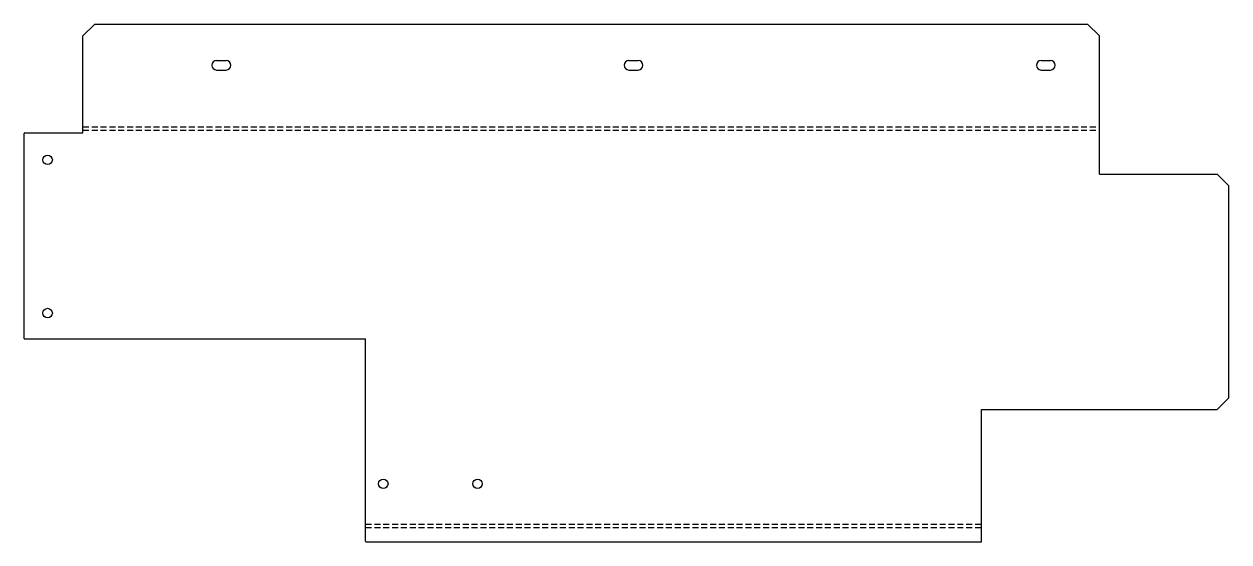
# Model space of a CAD drawing. Header units: inches. Extents: x 0 to 1023, y 0 to 440.
import ezdxf

# ---------------------------------------------------------------- set-up
doc = ezdxf.new("R2010")
doc.units = ezdxf.units.IN
doc.header["$LTSCALE"] = 10
doc.header["$MEASUREMENT"] = 0
doc.linetypes.add('DASHED', pattern=[0.75, 0.5, -0.25])

msp = doc.modelspace()

# ---------------------------------------------------------------- linework, layer by layer
for p, q in [((50, 429.72), (60, 439.72)), ((50, 347.36), (50, 429.72)), ((60, 439.72), (903, 439.72)), ((903, 439.72), (913, 429.72)), ((913, 312.36), (913, 429.72)), ((163.5, 408.72), (171.5, 408.72)), ((163.5, 400.72), (171.5, 400.72)), ((513.5, 408.72), (521.5, 408.72)), ((513.5, 400.72), (521.5, 400.72)), ((863.5, 408.72), (871.5, 408.72)), ((863.5, 400.72), (871.5, 400.72)), ((0, 172.86), (0, 346.86)), ((0.5, 347.36), (50, 347.36)), ((913, 312.36), (1013, 312.36)), ((1013, 312.36), (1023, 302.36)), ((1023, 122.36), (1023, 302.36)), ((0.5, 172.36), (290, 172.36)), ((290, 0.5), (290, 172.36)), ((1013, 112.36), (1023, 122.36)), ((813, 0.5), (813, 112.36)), ((813, 112.36), (1013, 112.36)), ((290.5, 0), (812.5, 0))]:
    msp.add_line(p, q)
at = {"linetype": 'DASHED'}
for p, q in [((50, 352.36), (913, 352.36)), ((50, 349.72), (913, 349.72)), ((290, 15), (813, 15)), ((290, 12.36), (813, 12.36))]:
    msp.add_line(p, q, dxfattribs=at)
for centre in [(20, 324.36), (20, 194.36), (305, 49.36), (385, 49.36)]:
    msp.add_circle(centre, 4)
for centre, radius, start, end in [((163.5, 404.72), 4, 90, 270), ((171.5, 404.72), 4, 270, 90), ((513.5, 404.72), 4, 90, 270), ((521.5, 404.72), 4, 270, 90), ((863.5, 404.72), 4, 90, 270), ((871.5, 404.72), 4, 270, 90), ((0.5, 346.86), 0.5, 90, 180), ((0.5, 172.86), 0.5, 180, 270), ((290.5, 0.5), 0.5, 180, 270), ((812.5, 0.5), 0.5, 270, 0)]:
    msp.add_arc(centre, radius, start, end)

doc.saveas('drawing.dxf')
